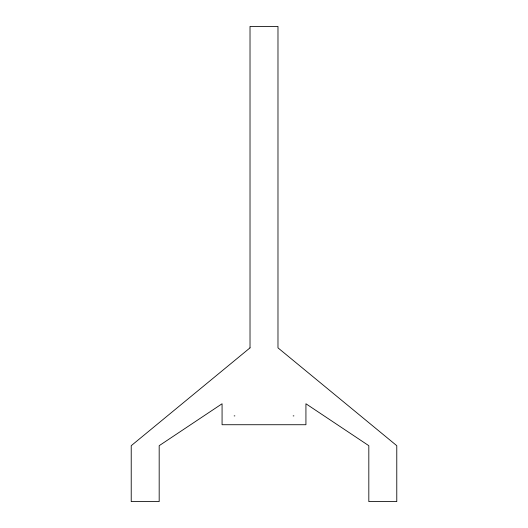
<?xml version="1.0" encoding="UTF-8"?>
<svg xmlns="http://www.w3.org/2000/svg" width="528" height="528" viewBox="0 0 528 528"><rect width="100%" height="100%" fill="white"/><g stroke="black" fill="none" stroke-linecap="round" stroke-linejoin="round"><path stroke-width="0.79" d="M234.881 415.892A2.798 0.805 0 0 1 234.155 415.879M293.898 415.879A2.798 0.805 0 0 1 293.165 415.892M250.021 347.86L131.221 445.691L131.221 501.6L159.179 501.6L159.179 445.691L222.07 403.762L222.07 424.73L305.93 424.73L305.93 403.762L368.821 445.691L368.821 501.6L396.779 501.6L396.779 445.691L277.979 347.86L277.979 26.4L250.021 26.4L250.021 347.86"/></g></svg>
